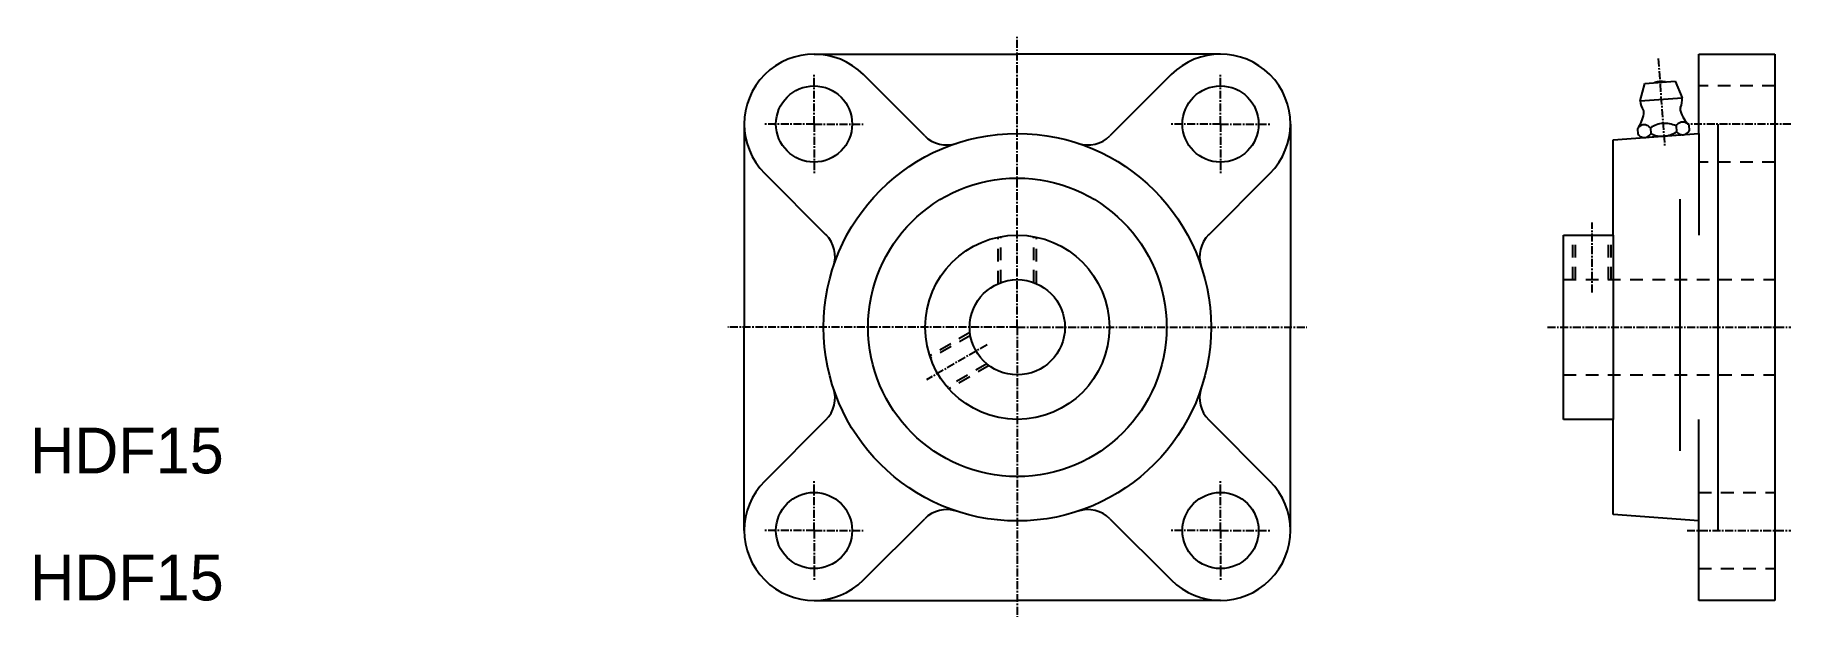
# Model space of a CAD drawing. Extents: x 113 to 389, y 95 to 187.
import ezdxf
from ezdxf.enums import TextEntityAlignment as Align

# ---------------------------------------------------------------- set-up
doc = ezdxf.new("R2010")
doc.units = 0
doc.linetypes.add('CENTER', pattern=[2, 1.25, -0.25, 0.25, -0.25])
doc.linetypes.add('DASHED', pattern=[3.5, 2, -1.5])
doc.layers.get('0').update_dxf_attribs({"linetype": 'CONTINUOUS'})
doc.layers.add('CENTER', color=1, linetype='CENTER')

msp = doc.modelspace()

# ---------------------------------------------------------------- linework, layer by layer
for p, q in [((235.22, 183.66), (267.22, 183.66)), ((299.22, 183.66), (267.22, 183.66)), ((374.52, 183.66), (386.52, 183.66)), ((374.52, 171.16), (374.52, 183.66)), ((386.52, 183.66), (386.52, 140.66)), ((252.64, 170.79), (243, 180.44)), ((291.44, 180.44), (281.8, 170.79)), ((224.22, 172.66), (224.22, 140.66)), ((310.22, 172.66), (310.22, 140.66)), ((377.52, 172.66), (377.52, 108.66)), ((361.02, 170.16), (374.52, 171.16)), ((361.02, 155.16), (361.02, 170.16)), ((369.03, 170.74), (369.03, 170.74)), ((374.52, 171.16), (374.52, 155.16)), ((227.44, 164.88), (237.09, 155.24)), ((297.36, 155.24), (307, 164.88)), ((371.52, 160.82), (371.52, 121.23)), ((353.22, 126.16), (353.22, 155.16)), ((353.22, 155.16), (361.02, 155.16)), ((361.02, 155.16), (361.02, 126.16)), ((224.22, 108.66), (224.22, 140.66)), ((310.22, 108.66), (310.22, 140.66)), ((386.52, 140.66), (386.52, 97.66)), ((237.09, 126.08), (227.44, 116.44)), ((307, 116.44), (297.36, 126.08)), ((361.02, 126.16), (353.22, 126.16)), ((361.02, 111.16), (361.02, 126.16)), ((374.52, 110.16), (374.52, 126.16)), ((374.52, 110.16), (361.02, 111.16)), ((243, 100.88), (252.64, 110.52)), ((281.8, 110.52), (291.44, 100.88)), ((374.52, 97.66), (374.52, 110.16)), ((235.22, 97.66), (267.22, 97.66)), ((299.22, 97.66), (267.22, 97.66)), ((386.52, 97.66), (374.52, 97.66))]:
    msp.add_line(p, q)
at = {"linetype": 'CONTINUOUS'}
for p, q in [((365.32, 176.3), (366.02, 179.06)), ((366.02, 179.06), (370.8, 179.41)), ((370.8, 179.41), (371.9, 176.78)), ((365.32, 176.3), (371.9, 176.78)), ((364.88, 171.93), (364.95, 170.99)), ((366.9, 172.08), (366.97, 171.13)), ((370.94, 172.37), (371.01, 171.43)), ((372.96, 172.52), (373.03, 171.58)), ((365.74, 170.52), (372.32, 171)), ((369.03, 170.76), (369.03, 170.76))]:
    msp.add_line(p, q, dxfattribs=at)
at = {"color": 3, "linetype": 'DASHED'}
for p, q in [((386.52, 178.66), (374.52, 178.66)), ((386.52, 166.66), (374.52, 166.66)), ((264.22, 147.53), (264.22, 154.84)), ((264.63, 147.7), (264.63, 154.92)), ((269.82, 147.7), (269.82, 154.92)), ((270.22, 147.53), (270.22, 154.84)), ((354.72, 148.16), (354.72, 155.16)), ((355.13, 148.16), (355.13, 155.16)), ((360.32, 148.16), (360.32, 155.16)), ((360.72, 148.16), (360.72, 155.16)), ((353.22, 148.16), (386.52, 148.16)), ((259.77, 139.82), (253.44, 136.16)), ((259.83, 139.39), (253.57, 135.77)), ((262.42, 134.89), (256.16, 131.28)), ((262.77, 134.62), (256.44, 130.97)), ((353.22, 133.16), (386.52, 133.16)), ((374.52, 114.66), (386.52, 114.66)), ((374.52, 102.66), (386.52, 102.66))]:
    msp.add_line(p, q, dxfattribs=at)
for centre, radius in [((235.22, 172.66), 6), ((299.22, 172.66), 6), ((267.22, 140.66), 30.5), ((267.22, 140.66), 23.5), ((267.22, 140.66), 14.5), ((267.22, 140.66), 7.5), ((235.22, 108.66), 6), ((299.22, 108.66), 6)]:
    msp.add_circle(centre, radius)
for centre, radius, start, end in [((235.22, 172.66), 11, 45, 225), ((299.22, 172.66), 11, 315, 135), ((256.09, 174.24), 4.88, 225, 288.3306), ((278.35, 174.24), 4.88, 251.6694, 315), ((233.64, 151.79), 4.88, 341.6694, 45), ((300.81, 151.79), 4.88, 135, 198.3306), ((233.64, 129.53), 4.88, 315, 18.3306), ((300.81, 129.53), 4.88, 161.6694, 225), ((235.22, 108.66), 11, 135, 315), ((299.22, 108.66), 11, 225, 45), ((256.09, 107.07), 4.88, 71.6694, 135), ((278.35, 107.07), 4.88, 45, 108.3306)]:
    msp.add_arc(centre, radius, start, end)
at = {"linetype": 'CONTINUOUS'}
for centre, radius, start, end in [((368.64, 176.16), 3.2, 78.8102, 109.5678), ((360, 175.41), 6, 324.5265, 348.9573), ((368.61, 176.54), 3.3, 184.189, 211.2397), ((365.1, 174.41), 0.8, 348.9564, 31.2586), ((372.39, 174.95), 0.8, 157.1194, 199.4216), ((377.29, 176.68), 6, 199.4207, 223.8515), ((368.61, 176.54), 3.3, 337.1383, 4.189), ((366.1, 171.09), 1.48, 110.7799, 145.3171), ((365.94, 171.43), 1.1, 79.2304, 109.1476), ((365.82, 171.07), 1.48, 43.0609, 77.5981), ((369.79, 167.45), 5.45, 110.7699, 121.9147), ((369.18, 168.72), 4.04, 79.2391, 109.1389), ((368.77, 167.37), 5.44, 66.4591, 77.6081), ((368.13, 176.06), 5.45, 290.7699, 301.9189), ((372.16, 171.53), 1.48, 110.7799, 145.3171), ((372.09, 172.44), 1.48, 223.0716, 257.5981), ((372, 171.88), 1.1, 79.2304, 109.1476), ((371.88, 171.51), 1.48, 43.0609, 77.5981), ((371.82, 172.42), 1.48, 290.7799, 325.3173), ((366.03, 172), 1.48, 223.0716, 257.5981), ((365.92, 171.63), 1.1, 259.2304, 289.1476), ((365.76, 171.98), 1.48, 290.7799, 325.3173), ((369.15, 176.13), 5.44, 246.4634, 257.6081), ((368.74, 174.78), 4.04, 259.2391, 289.1389), ((371.98, 172.07), 1.1, 259.2304, 289.1476)]:
    msp.add_arc(centre, radius, start, end, dxfattribs=at)
at = {"layer": 'CENTER', "color": 1, "linetype": 'CENTER'}
for p, q in [((267.22, 140.66), (267.22, 186.66)), ((368.14, 182.99), (369.14, 169.29)), ((235.22, 172.66), (235.22, 180.45)), ((299.22, 172.66), (299.22, 180.45)), ((235.22, 172.66), (227.43, 172.66)), ((235.22, 172.66), (235.22, 164.87)), ((235.22, 172.66), (243.01, 172.66)), ((299.22, 172.66), (291.43, 172.66)), ((299.22, 172.66), (299.22, 164.87)), ((299.22, 172.66), (307.01, 172.66)), ((389.03, 172.66), (372.68, 172.66)), ((357.72, 146.16), (357.72, 157.16)), ((267.22, 140.66), (221.63, 140.66)), ((267.22, 140.66), (312.82, 140.66)), ((267.22, 140.66), (267.22, 95.06)), ((350.71, 140.66), (389.03, 140.66)), ((262.46, 137.91), (252.93, 132.41)), ((235.22, 108.66), (235.22, 116.45)), ((299.22, 108.66), (299.22, 116.45)), ((235.22, 108.66), (227.43, 108.66)), ((235.22, 108.66), (243.01, 108.66)), ((235.22, 108.66), (235.22, 100.87)), ((299.22, 108.66), (291.43, 108.66)), ((299.22, 108.66), (299.22, 100.87)), ((299.22, 108.66), (307.01, 108.66)), ((372.68, 108.66), (389.03, 108.66))]:
    msp.add_line(p, q, dxfattribs=at)

# ---------------------------------------------------------------- texts
for p in [(127.02, 117.66), (127.02, 97.66)]:
    msp.add_text('HDF15', height=7.2).set_placement(p, align=Align.CENTER)

doc.saveas('drawing.dxf')
